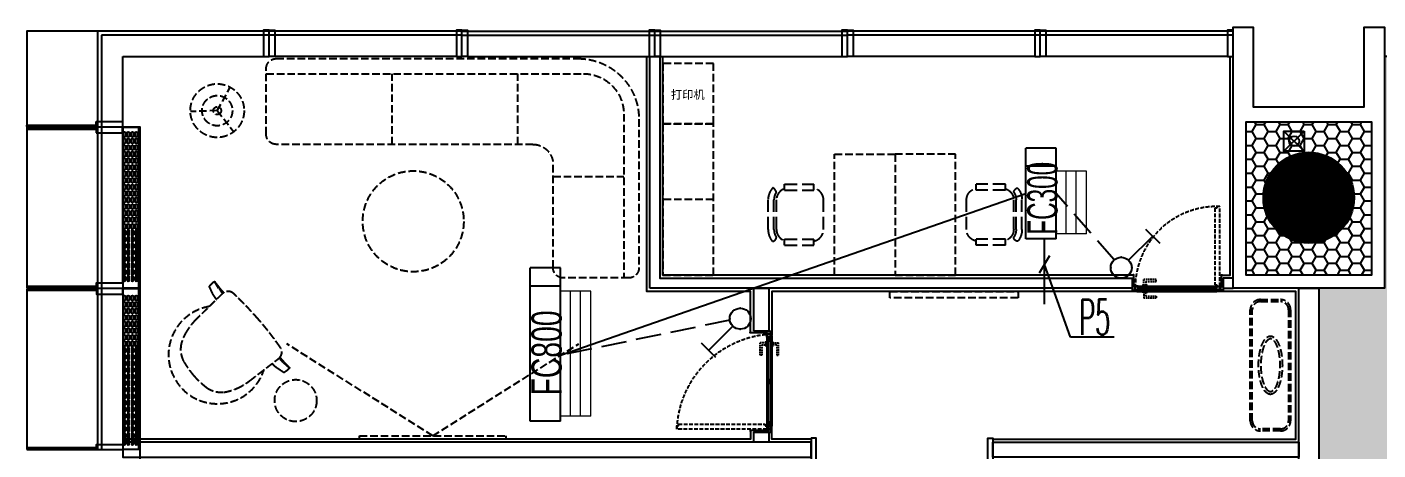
# Model space of a CAD drawing. Extents: x -284868 to 304789, y -137694 to 137894.
# Drawn here: x -79657 to -66272, y -68988 to -64796 of the extents above; entities that cross this region are included whole.
import ezdxf
from ezdxf.enums import TextEntityAlignment as Align

# ---------------------------------------------------------------- set-up
doc = ezdxf.new("R2010")
doc.units = 0
doc.linetypes.add('DASH', pattern=[0.35, 0.25, -0.1])
doc.linetypes.add('DASHED', pattern=[0.75, 0.5, -0.25])
doc.layers.get('0').update_dxf_attribs({"linetype": 'CONTINUOUS'})
for name, color, linetype in [('0-墙', 4, 'CONTINUOUS'), ('0-建筑外轮廓', 8, 'CONTINUOUS'), ('0-建筑柱体', 251, 'CONTINUOUS'), ('0-消防栓(给排水)', 9, 'CONTINUOUS'), ('0-窗', 11, 'CONTINUOUS'), ('0-非设计区域', 251, 'CONTINUOUS'), ('EQUIP-照明', 3, 'CONTINUOUS'), ('F-地漏', 8, 'CONTINUOUS'), ('M-EQ-AC', 1, 'CONTINUOUS'), ('P-完成面', 42, 'CONTINUOUS'), ('P-平面家具', 3, 'CONTINUOUS'), ('P-门扇', 6, 'CONTINUOUS'), ('TEXT_照明_回路标注', 41, 'CONTINUOUS'), ('WIRE-照明', 130, 'CONTINUOUS')]:
    doc.layers.add(name, color=color, linetype=linetype)
doc.layers.add('M-D-AC-DF', color=2, linetype='CONTINUOUS', lineweight=20)
doc.styles.add('_TCH_DYN', font='')
doc.styles.add('HZ_e', font='simplex.shx', dxfattribs={"width": 0.8, "bigfont": 'hztxt.shx'})
doc.styles.add('L1', font='haiwenrs.shx', dxfattribs={"width": 0.7, "bigfont": 'haiwenhz.shx'})
doc.styles.get("Standard").update_dxf_attribs({"font": 'GBENOR', "bigfont": 'GBCBIG'})
doc.styles.get('_TCH_DYN').set_extended_font_data('SimSun')

# ---------------------------------------------------------------- blocks, each defined once
blk = doc.blocks.new('_YZH')
at = {"const_width": 0.5}
blk.add_lwpolyline([(-0.25, 0, 1), (0.25, 0, 1)], format="xyb", close=True, dxfattribs=at)
at = {"color": 4}
blk.add_circle((0, 0), 0.5, dxfattribs=at)
blk = doc.blocks.new('sgASGHHHH')
at = {"xscale": 900, "yscale": 900, "zscale": 900}
blk.add_blockref('_YZH', (-108646, -884824), dxfattribs=at)
blk = doc.blocks.new('A$C3B8026B3')
for p, q in [((950, 52205), (950, 54450)), ((950, 54450), (2345, 54450)), ((4255, 54450), (2455, 54450)), ((4365, 54450), (6165, 54450)), ((6275, 54450), (8075, 54450)), ((9985, 54450), (8185, 54450)), ((11895, 54450), (10095, 54450)), ((0, 53755, 0), (0, 53769, 0)), ((0, 53769, 0), (687, 53769, 0)), ((687, 53755, 0), (0, 53755, 0)), ((0, 53743, 0), (0, 53728, 0)), ((687, 53743, 0), (0, 53743, 0)), ((0, 53728, 0), (687, 53728, 0)), ((687, 53749, 0), (687, 53804, 0)), ((687, 53804, 0), (948, 53804, 0)), ((687, 53769, 0), (687, 53755, 0)), ((687, 53749, 0), (687, 53694, 0)), ((948, 53749, 0), (687, 53749, 0)), ((948, 53749, 0), (687, 53749, 0)), ((687, 53728, 0), (687, 53743, 0)), ((687, 53694, 0), (948, 53694, 0)), ((948, 53804, 0), (948, 53749, 0)), ((948, 53694, 0), (948, 53749, 0)), ((950, 52095), (950, 50605))]:
    blk.add_line(p, q)
for points in [[(700, 54700), (0, 54700), (0, 52156)], [(2400, 54700), (700, 54700)], [(700, 54700), (700, 52150)], [(2400, 54662), (738, 54662)], [(738, 54662), (738, 52150)], [(4310, 54700), (2400, 54700)], [(4310, 54662), (2400, 54662)], [(4310, 54700), (6220, 54700)], [(4310, 54662), (6220, 54662)], [(6220, 54700), (8130, 54700)], [(6220, 54662), (8130, 54662)], [(10040, 54700), (8130, 54700)], [(10040, 54662), (8130, 54662)], [(11950, 54700), (10040, 54700)], [(11950, 54662), (10040, 54662)], [(0, 52144), (0, 50556)], [(700, 52150), (700, 50550)], [(738, 52150), (738, 50550)]]:
    blk.add_lwpolyline(points)
for points in [[(2400, 54712), (2345, 54712), (2345, 54450), (2400, 54450)], [(2400, 54712), (2455, 54712), (2455, 54450), (2400, 54450)], [(4310, 54712), (4255, 54712), (4255, 54450), (4310, 54450)], [(4310, 54712), (4365, 54712), (4365, 54450), (4310, 54450)], [(6220, 54712), (6165, 54712), (6165, 54450), (6220, 54450)], [(6220, 54712), (6275, 54712), (6275, 54450), (6220, 54450)], [(8130, 54712), (8075, 54712), (8075, 54450), (8130, 54450)], [(8130, 54712), (8185, 54712), (8185, 54450), (8130, 54450)], [(10040, 54712), (9985, 54712), (9985, 54450), (10040, 54450)], [(10040, 54712), (10095, 54712), (10095, 54450), (10040, 54450)], [(11950, 54712), (11895, 54712), (11895, 54450), (11950, 54450)], [(688, 52150), (688, 52205), (950, 52205), (950, 52150)], [(688, 52150), (688, 52095), (950, 52095), (950, 52150)], [(688, 50550), (688, 50605), (950, 50605), (950, 50550)]]:
    blk.add_lwpolyline(points, close=True)
at = {"elevation": 0}
blk.add_lwpolyline([(688, 52156), (688, 52170), (0, 52170), (0, 52156)], close=True, dxfattribs=at)
for points in [[(0, 52144), (688, 52144), (688, 52129), (0, 52129)], [(0, 50556), (688, 50556), (688, 50570), (0, 50570)]]:
    blk.add_lwpolyline(points, dxfattribs=at)
blk = doc.blocks.new('A$C678165FB')
for p, q in [((-36643, 50506, 0), (-36643, 52099)), ((-36640, 50506, 0), (-36640, 52099)), ((-36643, 48906, 0), (-36643, 50494)), ((-36640, 48906, 0), (-36640, 50494))]:
    blk.add_line(p, q)
blk.add_lwpolyline([(-36802, 52099), (-36631, 52099), (-36631, 47300)])
for points in [[(-36630, 50506), (-36630, 52099), (-36801, 52099), (-36801, 50506)], [(-36630, 48906), (-36630, 50494), (-36801, 50494), (-36801, 48906)]]:
    blk.add_lwpolyline(points, close=True)
for points in [[(-36775, 52040), (-36775, 52010, -1), (-36795, 52010), (-36795, 52040, -0.999999)], [(-36775, 51975), (-36775, 51945, -1), (-36795, 51945), (-36795, 51975, -0.999999)], [(-36736, 52040), (-36736, 52010, -1), (-36756, 52010), (-36756, 52040, -0.999999)], [(-36736, 51975), (-36736, 51945, -1), (-36756, 51945), (-36756, 51975, -0.999999)], [(-36696, 52040), (-36696, 52010, -1), (-36716, 52010), (-36716, 52040, -0.999999)], [(-36696, 51975), (-36696, 51945, -1), (-36716, 51945), (-36716, 51975, -0.999999)], [(-36657, 52040), (-36657, 52010, -1), (-36677, 52010), (-36677, 52040, -0.999999)], [(-36657, 51975), (-36657, 51945, -1), (-36677, 51945), (-36677, 51975, -0.999999)], [(-36775, 51910), (-36775, 51880, -1), (-36795, 51880), (-36795, 51910, -0.999999)], [(-36775, 51845), (-36775, 51815, -1), (-36795, 51815), (-36795, 51845, -0.999999)], [(-36736, 51910), (-36736, 51880, -1), (-36756, 51880), (-36756, 51910, -0.999999)], [(-36736, 51845), (-36736, 51815, -1), (-36756, 51815), (-36756, 51845, -0.999999)], [(-36696, 51910), (-36696, 51880, -1), (-36716, 51880), (-36716, 51910, -0.999999)], [(-36696, 51845), (-36696, 51815, -1), (-36716, 51815), (-36716, 51845, -0.999999)], [(-36657, 51910), (-36657, 51880, -1), (-36677, 51880), (-36677, 51910, -0.999999)], [(-36657, 51845), (-36657, 51815, -1), (-36677, 51815), (-36677, 51845, -0.999999)], [(-36775, 51780), (-36775, 51750, -1), (-36795, 51750), (-36795, 51780, -0.999999)], [(-36775, 51715), (-36775, 51685, -1), (-36795, 51685), (-36795, 51715, -0.999999)], [(-36736, 51780), (-36736, 51750, -1), (-36756, 51750), (-36756, 51780, -0.999999)], [(-36736, 51715), (-36736, 51685, -1), (-36756, 51685), (-36756, 51715, -0.999999)], [(-36696, 51780), (-36696, 51750, -1), (-36716, 51750), (-36716, 51780, -0.999999)], [(-36696, 51715), (-36696, 51685, -1), (-36716, 51685), (-36716, 51715, -0.999999)], [(-36657, 51780), (-36657, 51750, -1), (-36677, 51750), (-36677, 51780, -0.999999)], [(-36657, 51715), (-36657, 51685, -1), (-36677, 51685), (-36677, 51715, -0.999999)], [(-36775, 51650), (-36775, 51620, -1), (-36795, 51620), (-36795, 51650, -0.999999)], [(-36775, 51585), (-36775, 51555, -1), (-36795, 51555), (-36795, 51585, -0.999999)], [(-36736, 51650), (-36736, 51620, -1), (-36756, 51620), (-36756, 51650, -0.999999)], [(-36736, 51585), (-36736, 51555, -1), (-36756, 51555), (-36756, 51585, -0.999999)], [(-36696, 51650), (-36696, 51620, -1), (-36716, 51620), (-36716, 51650, -0.999999)], [(-36696, 51585), (-36696, 51555, -1), (-36716, 51555), (-36716, 51585, -0.999999)], [(-36657, 51650), (-36657, 51620, -1), (-36677, 51620), (-36677, 51650, -0.999999)], [(-36657, 51585), (-36657, 51555, -1), (-36677, 51555), (-36677, 51585, -0.999999)], [(-36775, 51520), (-36775, 51490, -1), (-36795, 51490), (-36795, 51520, -0.999999)], [(-36775, 51455), (-36775, 51425, -1), (-36795, 51425), (-36795, 51455, -0.999999)], [(-36775, 51390), (-36775, 51360, -1), (-36795, 51360), (-36795, 51390, -0.999999)], [(-36736, 51520), (-36736, 51490, -1), (-36756, 51490), (-36756, 51520, -0.999999)], [(-36736, 51455), (-36736, 51425, -1), (-36756, 51425), (-36756, 51455, -0.999999)], [(-36736, 51390), (-36736, 51360, -1), (-36756, 51360), (-36756, 51390, -0.999999)], [(-36696, 51520), (-36696, 51490, -1), (-36716, 51490), (-36716, 51520, -0.999999)], [(-36696, 51455), (-36696, 51425, -1), (-36716, 51425), (-36716, 51455, -0.999999)], [(-36696, 51390), (-36696, 51360, -1), (-36716, 51360), (-36716, 51390, -0.999999)], [(-36657, 51520), (-36657, 51490, -1), (-36677, 51490), (-36677, 51520, -0.999999)], [(-36657, 51455), (-36657, 51425, -1), (-36677, 51425), (-36677, 51455, -0.999999)], [(-36657, 51390), (-36657, 51360, -1), (-36677, 51360), (-36677, 51390, -0.999999)], [(-36775, 51325), (-36775, 51295, -1), (-36795, 51295), (-36795, 51325, -0.999999)], [(-36775, 51260), (-36775, 51230, -1), (-36795, 51230), (-36795, 51260, -0.999999)], [(-36736, 51325), (-36736, 51295, -1), (-36756, 51295), (-36756, 51325, -0.999999)], [(-36736, 51260), (-36736, 51230, -1), (-36756, 51230), (-36756, 51260, -0.999999)], [(-36696, 51325), (-36696, 51295, -1), (-36716, 51295), (-36716, 51325, -0.999999)], [(-36696, 51260), (-36696, 51230, -1), (-36716, 51230), (-36716, 51260, -0.999999)], [(-36657, 51325), (-36657, 51295, -1), (-36677, 51295), (-36677, 51325, -0.999999)], [(-36657, 51260), (-36657, 51230, -1), (-36677, 51230), (-36677, 51260, -0.999999)], [(-36775, 51195), (-36775, 51165, -1), (-36795, 51165), (-36795, 51195, -0.999999)], [(-36775, 51130), (-36775, 51100, -1), (-36795, 51100), (-36795, 51130, -0.999999)], [(-36736, 51195), (-36736, 51165, -1), (-36756, 51165), (-36756, 51195, -0.999999)], [(-36736, 51130), (-36736, 51100, -1), (-36756, 51100), (-36756, 51130, -0.999999)], [(-36696, 51195), (-36696, 51165, -1), (-36716, 51165), (-36716, 51195, -0.999999)], [(-36696, 51130), (-36696, 51100, -1), (-36716, 51100), (-36716, 51130, -0.999999)], [(-36657, 51195), (-36657, 51165, -1), (-36677, 51165), (-36677, 51195, -0.999999)], [(-36657, 51130), (-36657, 51100, -1), (-36677, 51100), (-36677, 51130, -0.999999)], [(-36775, 51035), (-36775, 51065, 1), (-36795, 51065), (-36795, 51035, 0.999999)], [(-36775, 50970), (-36775, 51000, 1), (-36795, 51000), (-36795, 50970, 0.999999)], [(-36736, 51035), (-36736, 51065, 1), (-36756, 51065), (-36756, 51035, 0.999999)], [(-36736, 50970), (-36736, 51000, 1), (-36756, 51000), (-36756, 50970, 0.999999)], [(-36696, 51035), (-36696, 51065, 1), (-36716, 51065), (-36716, 51035, 0.999999)], [(-36696, 50970), (-36696, 51000, 1), (-36716, 51000), (-36716, 50970, 0.999999)], [(-36657, 51035), (-36657, 51065, 1), (-36677, 51065), (-36677, 51035, 0.999999)], [(-36657, 50970), (-36657, 51000, 1), (-36677, 51000), (-36677, 50970, 0.999999)], [(-36775, 50905), (-36775, 50935, 1), (-36795, 50935), (-36795, 50905, 0.999999)], [(-36775, 50840), (-36775, 50870, 1), (-36795, 50870), (-36795, 50840, 0.999999)], [(-36736, 50905), (-36736, 50935, 1), (-36756, 50935), (-36756, 50905, 0.999999)], [(-36736, 50840), (-36736, 50870, 1), (-36756, 50870), (-36756, 50840, 0.999999)], [(-36696, 50905), (-36696, 50935, 1), (-36716, 50935), (-36716, 50905, 0.999999)], [(-36696, 50840), (-36696, 50870, 1), (-36716, 50870), (-36716, 50840, 0.999999)], [(-36657, 50905), (-36657, 50935, 1), (-36677, 50935), (-36677, 50905, 0.999999)], [(-36657, 50840), (-36657, 50870, 1), (-36677, 50870), (-36677, 50840, 0.999999)], [(-36775, 50775), (-36775, 50805, 1), (-36795, 50805), (-36795, 50775, 0.999999)], [(-36775, 50710), (-36775, 50740, 1), (-36795, 50740), (-36795, 50710, 0.999999)], [(-36736, 50775), (-36736, 50805, 1), (-36756, 50805), (-36756, 50775, 0.999999)], [(-36736, 50710), (-36736, 50740, 1), (-36756, 50740), (-36756, 50710, 0.999999)], [(-36696, 50775), (-36696, 50805, 1), (-36716, 50805), (-36716, 50775, 0.999999)], [(-36696, 50710), (-36696, 50740, 1), (-36716, 50740), (-36716, 50710, 0.999999)], [(-36657, 50775), (-36657, 50805, 1), (-36677, 50805), (-36677, 50775, 0.999999)], [(-36657, 50710), (-36657, 50740, 1), (-36677, 50740), (-36677, 50710, 0.999999)], [(-36775, 50645), (-36775, 50675, 1), (-36795, 50675), (-36795, 50645, 0.999999)], [(-36775, 50580), (-36775, 50610, 1), (-36795, 50610), (-36795, 50580, 0.999999)], [(-36736, 50645), (-36736, 50675, 1), (-36756, 50675), (-36756, 50645, 0.999999)], [(-36736, 50580), (-36736, 50610, 1), (-36756, 50610), (-36756, 50580, 0.999999)], [(-36696, 50645), (-36696, 50675, 1), (-36716, 50675), (-36716, 50645, 0.999999)], [(-36696, 50580), (-36696, 50610, 1), (-36716, 50610), (-36716, 50580, 0.999999)], [(-36657, 50645), (-36657, 50675, 1), (-36677, 50675), (-36677, 50645, 0.999999)], [(-36657, 50580), (-36657, 50610, 1), (-36677, 50610), (-36677, 50580, 0.999999)], [(-36775, 50420), (-36775, 50390, -1), (-36795, 50390), (-36795, 50420, -0.999999)], [(-36775, 50355), (-36775, 50325, -1), (-36795, 50325), (-36795, 50355, -0.999999)], [(-36736, 50420), (-36736, 50390, -1), (-36756, 50390), (-36756, 50420, -0.999999)], [(-36736, 50355), (-36736, 50325, -1), (-36756, 50325), (-36756, 50355, -0.999999)], [(-36696, 50420), (-36696, 50390, -1), (-36716, 50390), (-36716, 50420, -0.999999)], [(-36696, 50355), (-36696, 50325, -1), (-36716, 50325), (-36716, 50355, -0.999999)], [(-36657, 50420), (-36657, 50390, -1), (-36677, 50390), (-36677, 50420, -0.999999)], [(-36657, 50355), (-36657, 50325, -1), (-36677, 50325), (-36677, 50355, -0.999999)], [(-36775, 50290), (-36775, 50260, -1), (-36795, 50260), (-36795, 50290, -0.999999)], [(-36775, 50225), (-36775, 50195, -1), (-36795, 50195), (-36795, 50225, -0.999999)], [(-36736, 50290), (-36736, 50260, -1), (-36756, 50260), (-36756, 50290, -0.999999)], [(-36736, 50225), (-36736, 50195, -1), (-36756, 50195), (-36756, 50225, -0.999999)], [(-36696, 50290), (-36696, 50260, -1), (-36716, 50260), (-36716, 50290, -0.999999)], [(-36696, 50225), (-36696, 50195, -1), (-36716, 50195), (-36716, 50225, -0.999999)], [(-36657, 50290), (-36657, 50260, -1), (-36677, 50260), (-36677, 50290, -0.999999)], [(-36657, 50225), (-36657, 50195, -1), (-36677, 50195), (-36677, 50225, -0.999999)], [(-36775, 50160), (-36775, 50130, -1), (-36795, 50130), (-36795, 50160, -0.999999)], [(-36775, 50095), (-36775, 50065, -1), (-36795, 50065), (-36795, 50095, -0.999999)], [(-36736, 50160), (-36736, 50130, -1), (-36756, 50130), (-36756, 50160, -0.999999)], [(-36736, 50095), (-36736, 50065, -1), (-36756, 50065), (-36756, 50095, -0.999999)], [(-36696, 50160), (-36696, 50130, -1), (-36716, 50130), (-36716, 50160, -0.999999)], [(-36696, 50095), (-36696, 50065, -1), (-36716, 50065), (-36716, 50095, -0.999999)], [(-36657, 50160), (-36657, 50130, -1), (-36677, 50130), (-36677, 50160, -0.999999)], [(-36657, 50095), (-36657, 50065, -1), (-36677, 50065), (-36677, 50095, -0.999999)], [(-36775, 50030), (-36775, 50000, -1), (-36795, 50000), (-36795, 50030, -0.999999)], [(-36775, 49965), (-36775, 49935, -1), (-36795, 49935), (-36795, 49965, -0.999999)], [(-36736, 50030), (-36736, 50000, -1), (-36756, 50000), (-36756, 50030, -0.999999)], [(-36736, 49965), (-36736, 49935, -1), (-36756, 49935), (-36756, 49965, -0.999999)], [(-36696, 50030), (-36696, 50000, -1), (-36716, 50000), (-36716, 50030, -0.999999)], [(-36696, 49965), (-36696, 49935, -1), (-36716, 49935), (-36716, 49965, -0.999999)], [(-36657, 50030), (-36657, 50000, -1), (-36677, 50000), (-36677, 50030, -0.999999)], [(-36657, 49965), (-36657, 49935, -1), (-36677, 49935), (-36677, 49965, -0.999999)], [(-36775, 49870), (-36775, 49900, 1), (-36795, 49900), (-36795, 49870, 0.999999)], [(-36775, 49805), (-36775, 49835, 1), (-36795, 49835), (-36795, 49805, 0.999999)], [(-36736, 49870), (-36736, 49900, 1), (-36756, 49900), (-36756, 49870, 0.999999)], [(-36736, 49805), (-36736, 49835, 1), (-36756, 49835), (-36756, 49805, 0.999999)], [(-36696, 49870), (-36696, 49900, 1), (-36716, 49900), (-36716, 49870, 0.999999)], [(-36696, 49805), (-36696, 49835, 1), (-36716, 49835), (-36716, 49805, 0.999999)], [(-36657, 49870), (-36657, 49900, 1), (-36677, 49900), (-36677, 49870, 0.999999)], [(-36657, 49805), (-36657, 49835, 1), (-36677, 49835), (-36677, 49805, 0.999999)], [(-36775, 49740), (-36775, 49770, 1), (-36795, 49770), (-36795, 49740, 0.999999)], [(-36775, 49675), (-36775, 49705, 1), (-36795, 49705), (-36795, 49675, 0.999999)], [(-36736, 49740), (-36736, 49770, 1), (-36756, 49770), (-36756, 49740, 0.999999)], [(-36736, 49675), (-36736, 49705, 1), (-36756, 49705), (-36756, 49675, 0.999999)], [(-36696, 49740), (-36696, 49770, 1), (-36716, 49770), (-36716, 49740, 0.999999)], [(-36696, 49675), (-36696, 49705, 1), (-36716, 49705), (-36716, 49675, 0.999999)], [(-36657, 49740), (-36657, 49770, 1), (-36677, 49770), (-36677, 49740, 0.999999)], [(-36657, 49675), (-36657, 49705, 1), (-36677, 49705), (-36677, 49675, 0.999999)], [(-36775, 49610), (-36775, 49640, 1), (-36795, 49640), (-36795, 49610, 0.999999)], [(-36775, 49545), (-36775, 49575, 1), (-36795, 49575), (-36795, 49545, 0.999999)], [(-36736, 49610), (-36736, 49640, 1), (-36756, 49640), (-36756, 49610, 0.999999)], [(-36736, 49545), (-36736, 49575, 1), (-36756, 49575), (-36756, 49545, 0.999999)], [(-36696, 49610), (-36696, 49640, 1), (-36716, 49640), (-36716, 49610, 0.999999)], [(-36696, 49545), (-36696, 49575, 1), (-36716, 49575), (-36716, 49545, 0.999999)], [(-36657, 49610), (-36657, 49640, 1), (-36677, 49640), (-36677, 49610, 0.999999)], [(-36657, 49545), (-36657, 49575, 1), (-36677, 49575), (-36677, 49545, 0.999999)], [(-36775, 49480), (-36775, 49510, 1), (-36795, 49510), (-36795, 49480, 0.999999)], [(-36775, 49415), (-36775, 49445, 1), (-36795, 49445), (-36795, 49415, 0.999999)], [(-36736, 49480), (-36736, 49510, 1), (-36756, 49510), (-36756, 49480, 0.999999)], [(-36736, 49415), (-36736, 49445, 1), (-36756, 49445), (-36756, 49415, 0.999999)], [(-36696, 49480), (-36696, 49510, 1), (-36716, 49510), (-36716, 49480, 0.999999)], [(-36696, 49415), (-36696, 49445, 1), (-36716, 49445), (-36716, 49415, 0.999999)], [(-36657, 49480), (-36657, 49510, 1), (-36677, 49510), (-36677, 49480, 0.999999)], [(-36657, 49415), (-36657, 49445, 1), (-36677, 49445), (-36677, 49415, 0.999999)], [(-36775, 49350), (-36775, 49380, 1), (-36795, 49380), (-36795, 49350, 0.999999)], [(-36775, 49285), (-36775, 49315, 1), (-36795, 49315), (-36795, 49285, 0.999999)], [(-36775, 49220), (-36775, 49250, 1), (-36795, 49250), (-36795, 49220, 0.999999)], [(-36736, 49350), (-36736, 49380, 1), (-36756, 49380), (-36756, 49350, 0.999999)], [(-36736, 49285), (-36736, 49315, 1), (-36756, 49315), (-36756, 49285, 0.999999)], [(-36736, 49220), (-36736, 49250, 1), (-36756, 49250), (-36756, 49220, 0.999999)], [(-36696, 49350), (-36696, 49380, 1), (-36716, 49380), (-36716, 49350, 0.999999)], [(-36696, 49285), (-36696, 49315, 1), (-36716, 49315), (-36716, 49285, 0.999999)], [(-36696, 49220), (-36696, 49250, 1), (-36716, 49250), (-36716, 49220, 0.999999)], [(-36657, 49350), (-36657, 49380, 1), (-36677, 49380), (-36677, 49350, 0.999999)], [(-36657, 49285), (-36657, 49315, 1), (-36677, 49315), (-36677, 49285, 0.999999)], [(-36657, 49220), (-36657, 49250, 1), (-36677, 49250), (-36677, 49220, 0.999999)], [(-36775, 49155), (-36775, 49185, 1), (-36795, 49185), (-36795, 49155, 0.999999)], [(-36775, 49090), (-36775, 49120, 1), (-36795, 49120), (-36795, 49090, 0.999999)], [(-36736, 49155), (-36736, 49185, 1), (-36756, 49185), (-36756, 49155, 0.999999)], [(-36736, 49090), (-36736, 49120, 1), (-36756, 49120), (-36756, 49090, 0.999999)], [(-36696, 49155), (-36696, 49185, 1), (-36716, 49185), (-36716, 49155, 0.999999)], [(-36696, 49090), (-36696, 49120, 1), (-36716, 49120), (-36716, 49090, 0.999999)], [(-36657, 49155), (-36657, 49185, 1), (-36677, 49185), (-36677, 49155, 0.999999)], [(-36657, 49090), (-36657, 49120, 1), (-36677, 49120), (-36677, 49090, 0.999999)], [(-36775, 49025), (-36775, 49055, 1), (-36795, 49055), (-36795, 49025, 0.999999)], [(-36775, 48960), (-36775, 48990, 1), (-36795, 48990), (-36795, 48960, 0.999999)], [(-36736, 49025), (-36736, 49055, 1), (-36756, 49055), (-36756, 49025, 0.999999)], [(-36736, 48960), (-36736, 48990, 1), (-36756, 48990), (-36756, 48960, 0.999999)], [(-36696, 49025), (-36696, 49055, 1), (-36716, 49055), (-36716, 49025, 0.999999)], [(-36696, 48960), (-36696, 48990, 1), (-36716, 48990), (-36716, 48960, 0.999999)], [(-36657, 49025), (-36657, 49055, 1), (-36677, 49055), (-36677, 49025, 0.999999)], [(-36657, 48960), (-36657, 48990, 1), (-36677, 48990), (-36677, 48960, 0.999999)]]:
    blk.add_lwpolyline(points, format="xyb", close=True)
blk = doc.blocks.new('A$C10332E08')
for p, q in [((250, 0), (0, 250)), ((250, 250), (0, 0))]:
    blk.add_line(p, q)
blk.add_lwpolyline([(0, 250), (250, 250), (250, 0), (0, 0)], close=True)
blk = doc.blocks.new('A$C2AC726D9')
blk.add_circle((10904, 708), 50)
at = {"xscale": 0.8, "yscale": 0.8, "zscale": 0.8, "rotation": 270}
blk.add_blockref('A$C10332E08', (10804, 808), dxfattribs=at)
blk = doc.blocks.new('FZ03')
at = {"color": 8}
for p, q in [((-4, 1), (-4, 3)), ((-4, 3), (0, 3)), ((0, 0), (-4, 1)), ((-3, 7), (3, 7)), ((0, 7), (-3, 5)), ((-3, 3), (-3, 7)), ((0, 5), (-3, 4)), ((0, 7), (3, 5)), ((0, 7), (0, 3)), ((0, 5), (3, 4)), ((0, 3), (4, 3)), ((4, 1), (0, 0)), ((3, 3), (3, 7)), ((4, 3), (4, 1))]:
    blk.add_line(p, q, dxfattribs=at)
blk = doc.blocks.new('A$C79893AB6')
at = {"color": 8, "linetype": 'DASHED', "ltscale": 5}
for points in [[(10, 20), (0, 20), (0, 5), (10, 5)], [(10, 0), (12, 0), (12, 25), (10, 25)], [(13, 0), (15, 0), (15, 25), (13, 25)], [(15, 20), (25, 20), (25, 5), (15, 5)]]:
    blk.add_lwpolyline(points, close=True, dxfattribs=at)
for points in [[(5, 20), (5, 5)], [(12, 18), (13, 18)], [(12, 16), (13, 16)], [(12, 14), (13, 14)], [(12, 10), (13, 10)], [(12, 8), (13, 8)], [(12, 6), (13, 6)], [(20, 20), (20, 5)]]:
    blk.add_lwpolyline(points, dxfattribs=at)
blk = doc.blocks.new('A$C11DE782A')
at = {"color": 8, "linetype": 'DASHED', "ltscale": 30}
for points in [[(825, 63), (721, 63), (721, 82), (844, 82)], [(861, 20), (861, 15), (809, 15), (809, 20)], [(825, 63), (825, 22), (844, 22), (844, 82)], [(825, -83), (721, -83), (721, -102), (844, -102)], [(861, -40), (861, -35), (809, -35), (809, -40)], [(825, -83), (825, -42), (844, -42), (844, -102)]]:
    blk.add_lwpolyline(points, dxfattribs=at)
for points in [[(809, 20, -0.414214), (810, 22), (860, 22, -0.414214), (861, 20)], [(809, -40, 0.414214), (810, -42), (860, -42, 0.414214), (861, -40)]]:
    blk.add_lwpolyline(points, format="xyb", dxfattribs=at)
at = {"layer": 'P-门扇'}
for p, q in [((900, 15), (20, 15)), ((900, -35), (20, -35))]:
    blk.add_line(p, q, dxfattribs=at)
at = {"layer": 'P-门扇', "color": 251}
for p, q in [((915, 12), (20, 12)), ((900, 0), (20, 0)), ((900, -20), (20, -20)), ((930, -32), (20, -32))]:
    blk.add_line(p, q, dxfattribs=at)
at = {"layer": 'P-门扇'}
blk.add_lwpolyline([(5, 15), (20, 15), (20, -35), (-10, -35), (-10, -3), (5, -3)], close=True, dxfattribs=at)
at = {"layer": 'P-门扇', "color": 251}
for points in [[(60, -20), (60, 0), (20, 0), (20, -20)], [(480, -20), (480, 0), (440, 0), (440, -20)], [(900, -20), (900, 0), (860, 0), (860, -20)]]:
    blk.add_lwpolyline(points, close=True, dxfattribs=at)
for points in [[(60, -20), (20, 0)], [(20, -20), (60, 0)], [(480, -20), (440, 0)], [(440, -20), (480, 0)], [(900, -20), (860, 0)], [(860, -20), (900, 0)]]:
    blk.add_lwpolyline(points, dxfattribs=at)
at = {"layer": 'P-门扇'}
for points in [[(900, -35), (900, -35), (930, -35), (930, -3), (915, -3), (915, 15), (900, 15)], [(900, 12), (900, -32)]]:
    blk.add_lwpolyline(points, dxfattribs=at)
at = {"layer": 'P-门扇', "color": 251, "linetype": 'DASH', "ltscale": 150}
blk.add_lwpolyline([(40, -50), (22, -50), (22, -35), (-10, -35), (-10, -925), (22, -925), (22, -910), (40, -910), (40, -50)], dxfattribs=at)
blk.add_lwpolyline([(930, -35, -0.374184), (-10, -925, 3.831979)], format="xyb", dxfattribs=at)
at = {"xscale": -0.7194583547756841, "yscale": 0.7194583547756841, "zscale": 0.7194583547756841}
for p in [(-5, -2), (925, -2)]:
    blk.add_blockref('FZ03', p, dxfattribs=at)
blk.add_blockref('A$C79893AB6', (-25, -35))
blk = doc.blocks.new('A$C340bdad7')
at = {"color": 8, "linetype": 'DASHED', "ltscale": 30}
for points in [[(-724, 5, 0.414214), (-725, 7), (-775, 7, 0.414214), (-776, 5)], [(-724, -55, -0.414214), (-725, -57), (-775, -57, -0.414214), (-776, -55)]]:
    blk.add_lwpolyline(points, format="xyb", dxfattribs=at)
for points in [[(-776, 5), (-776, 0), (-724, 0), (-724, 5)], [(-740, 48), (-740, 7), (-759, 7), (-759, 67)], [(-740, 48), (-636, 48), (-636, 67), (-759, 67)], [(-776, -55), (-776, -50), (-724, -50), (-724, -55)], [(-740, -98), (-740, -57), (-759, -57), (-759, -117)], [(-740, -98), (-636, -98), (-636, -117), (-759, -117)]]:
    blk.add_lwpolyline(points, dxfattribs=at)
at = {"layer": 'P-门扇'}
for p, q in [((-815, 0), (-35, 0)), ((-815, -50), (-35, -50))]:
    blk.add_line(p, q, dxfattribs=at)
at = {"layer": 'P-门扇', "color": 251}
for p, q in [((-845, -3), (-35, -3)), ((-830, -47), (-35, -47)), ((-815, -15), (-35, -15)), ((-815, -35), (-35, -35))]:
    blk.add_line(p, q, dxfattribs=at)
at = {"layer": 'P-门扇', "color": 251, "linetype": 'DASH', "ltscale": 150}
blk.add_lwpolyline([(-845, 0, -0.420056), (-5, 790, 3.831979)], format="xyb", dxfattribs=at)
blk.add_lwpolyline([(-55, 15), (-37, 15), (-37, 0), (-5, 0), (-5, 790), (-37, 790), (-37, 775), (-55, 775), (-55, 15)], dxfattribs=at)
at = {"layer": 'P-门扇'}
for points in [[(-815, 0), (-815, 0), (-845, 0), (-845, -32), (-830, -32), (-830, -50), (-815, -50)], [(-815, -47), (-815, -3)]]:
    blk.add_lwpolyline(points, dxfattribs=at)
at = {"layer": 'P-门扇', "color": 251}
for points in [[(-815, -15), (-815, -35), (-775, -35), (-775, -15)], [(-445, -15), (-445, -35), (-405, -35), (-405, -15)], [(-75, -15), (-75, -35), (-35, -35), (-35, -15)]]:
    blk.add_lwpolyline(points, close=True, dxfattribs=at)
for points in [[(-815, -15), (-775, -35)], [(-775, -15), (-815, -35)], [(-445, -15), (-405, -35)], [(-405, -15), (-445, -35)], [(-75, -15), (-35, -35)], [(-35, -15), (-75, -35)]]:
    blk.add_lwpolyline(points, dxfattribs=at)
at = {"layer": 'P-门扇'}
blk.add_lwpolyline([(-20, -50), (-35, -50), (-35, 0), (-5, 0), (-5, -32), (-20, -32)], close=True, dxfattribs=at)
at = {"rotation": 180}
blk.add_blockref('A$C79893AB6', (10, 0), dxfattribs=at)
at = {"xscale": -0.7194583547756841, "yscale": 0.7194583547756841, "zscale": 0.7194583547756841, "rotation": 180}
for p in [(-840, -33), (-10, -33)]:
    blk.add_blockref('FZ03', p, dxfattribs=at)
blk = doc.blocks.new('A$C6ADB32EF')
at = {"linetype": 'DASH', "ltscale": 500, "extrusion": (9.7216e-06, -4.61158e-06, 1)}
for p, q in [((-453, 302, 0), (-453, 244, 0)), ((-162, 302, 0), (-453, 302, 0)), ((-162, 302, 0), (-162, 244, 0)), ((-548, 146, 0), (-548, -146, 0)), ((-162, 244, 0), (-453, 244, 0)), ((-82, 146, 0), (-82, -146, 0)), ((-58, 146, 0), (-58, -146, 0)), ((0, 146, 0), (0, -146, 0)), ((-162, -244, 0), (-453, -244, 0)), ((-453, -244, 0), (-453, -302, 0)), ((-162, -244, 0), (-162, -302, 0)), ((-162, -302, 0), (-453, -302, 0))]:
    blk.add_line(p, q, dxfattribs=at)
for centre, radius, start, end in [((-432, 146), 117, 100.6177, 180), ((-198, 146), 116, 359.9475, 71.9768), ((-40, 222), 41.8, 93.1903, 179.0444), ((-198, 146), 140, 360, 33.4945), ((-181, 148), 181, 359.2506, 39.8909), ((-432, -146), 117, 180, 259.3822), ((-198, -146), 116, 288.0313, 0.0488), ((-198, -146), 140, 326.5054, 360), ((-7, -201), 77.5, 196.626, 238.7279), ((-168, -150), 168, 315.8401, 1.3797)]:
    blk.add_arc(centre, radius, start, end, dxfattribs=at)
blk = doc.blocks.new('SDGEWTEWTET')
at = {"layer": 'P-平面家具', "linetype": 'DASH', "ltscale": 300}
for p, q in [((29483, 129079, -5144160), (26340, 129079, -5144160)), ((25940, 128679, -5144160), (25940, 127055, -5144160))]:
    blk.add_line(p, q, dxfattribs=at)
at = {"layer": 'P-平面家具', "linetype": 'DASH', "ltscale": 300, "elevation": -5144160}
blk.add_lwpolyline([(26540, 127055, 0.414214), (26640, 127155), (26640, 128179, -0.414214), (26840, 128379), (29383, 128379, 0.414214), (29483, 128479), (29483, 129129, 0.414214), (29383, 129229), (26390, 129229, 0.414214), (25790, 128629), (25790, 127155, 0.414214), (25890, 127055), (26540, 127055)], format="xyb", dxfattribs=at)
for points in [[(26989, 128379), (26989, 129079)], [(28236, 128379), (28236, 129079)], [(26640, 128061), (25940, 128062)]]:
    blk.add_lwpolyline(points, dxfattribs=at)
at = {"layer": 'P-平面家具', "linetype": 'DASH', "ltscale": 300}
blk.add_arc((26340, 128679, -5144160), 400, 90, 180, dxfattribs=at)
blk = doc.blocks.new('qgergwerghwe')
at = {"layer": 'P-平面家具', "linetype": 'DASH', "ltscale": 300}
for p, q in [((418192, 93457), (418237, 93387)), ((418172, 93337), (418172, 93337)), ((418250, 93369), (418274, 93341)), ((418856, 92672), (418832, 92699)), ((418935, 92601), (418872, 92656)), ((418813, 92599), (418813, 92599))]:
    blk.add_line(p, q, dxfattribs=at)
blk.add_circle((418996, 92278), 208, dxfattribs=at)
for centre, radius, start, end in [((418433, 93514), 233, 213.0869, 218.5593), ((418221, 92732), 485, 99.6198, 342.3375), ((419025, 92832), 233, 223.3981, 228.8704)]:
    blk.add_arc(centre, radius, start, end, dxfattribs=at)
for points, knots in [([(418192, 93457), (418190, 93456), (418189, 93455), (418188, 93454), (418186, 93453), (418182, 93451), (418178, 93448), (418174, 93445), (418170, 93442), (418167, 93439), (418163, 93435), (418159, 93432), (418156, 93429), (418152, 93425), (418149, 93422), (418147, 93419), (418144, 93416), (418142, 93414), (418141, 93412), (418139, 93411), (418139, 93410), (418138, 93409), (418138, 93409)], [0.39775262, 0.39775262, 0.39775262, 0.40001533, 0.40227804, 0.40454075, 0.40680346, 0.40906617, 0.41132888, 0.41359159, 0.4158543, 0.41811701, 0.42037972, 0.42264243, 0.42490514, 0.42716785, 0.42943056, 0.43169327, 0.43395598, 0.43621869, 0.4384814, 0.44074411, 0.44300682, 0.44304331, 0.44304331, 0.44304331]), ([(418176, 93329), (418177, 93328), (418178, 93327), (418179, 93325), (418179, 93324), (418181, 93321), (418184, 93318), (418185, 93315), (418187, 93312), (418189, 93310), (418190, 93307), (418194, 93303), (418196, 93299), (418198, 93297), (418200, 93295), (418201, 93293), (418201, 93293)], [0.7314658, 0.7314658, 0.7314658, 0.7417246, 0.7519834, 0.7622423, 0.7725011, 0.7827599, 0.7930188, 0.8032776, 0.8135365, 0.8237953, 0.8340541, 0.844313, 0.8545718, 0.8648306, 0.8750895, 0.8752567, 0.8752567, 0.8752567]), ([(418283, 93348), (418275, 93356), (418272, 93360), (418269, 93363), (418267, 93366), (418264, 93369), (418261, 93372), (418259, 93375), (418257, 93377), (418256, 93379), (418255, 93380), (418253, 93382), (418252, 93383), (418252, 93384), (418251, 93385), (418250, 93386), (418250, 93386), (418249, 93387)], [0, 0, 0, 0.00171191, 0.00366952, 0.00562712, 0.00758472, 0.00954232, 0.01149992, 0.01345752, 0.01541513, 0.01737273, 0.01933033, 0.02128793, 0.02324553, 0.02520313, 0.02716074, 0.02911834, 0.03107594, 0.03107594, 0.03107594]), ([(418201, 93293), (418202, 93292), (418203, 93290), (418204, 93289), (418205, 93288), (418206, 93287), (418207, 93286), (418208, 93284), (418209, 93283), (418210, 93282), (418210, 93281), (418211, 93280), (418212, 93279), (418212, 93279)], [0.8752567, 0.8752567, 0.8752567, 0.8865889, 0.897921, 0.9092531, 0.9205852, 0.9319173, 0.9432494, 0.9545815, 0.9659136, 0.9772457, 0.9885778, 0.9999099, 1, 1, 1]), ([(418774, 92633), (418773, 92635), (418772, 92636), (418771, 92637), (418770, 92638), (418769, 92639), (418767, 92640), (418766, 92641), (418765, 92642), (418764, 92643), (418763, 92644), (418763, 92645), (418762, 92646), (418762, 92646)], [0.8752567, 0.8752567, 0.8752567, 0.8865889, 0.897921, 0.9092531, 0.9205852, 0.9319173, 0.9432494, 0.9545815, 0.9659136, 0.9772457, 0.9885778, 0.9999099, 1, 1, 1]), ([(418806, 92604), (418805, 92605), (418804, 92606), (418803, 92607), (418802, 92608), (418799, 92610), (418796, 92613), (418793, 92615), (418791, 92617), (418789, 92619), (418787, 92621), (418783, 92625), (418780, 92628), (418778, 92630), (418775, 92632), (418774, 92633), (418774, 92633)], [0.7314658, 0.7314658, 0.7314658, 0.7417246, 0.7519834, 0.7622423, 0.7725011, 0.7827599, 0.7930188, 0.8032776, 0.8135365, 0.8237953, 0.8340541, 0.844313, 0.8545718, 0.8648306, 0.8750895, 0.8752567, 0.8752567, 0.8752567]), ([(418840, 92706), (418847, 92698), (418850, 92694), (418853, 92691), (418855, 92688), (418858, 92686), (418861, 92682), (418863, 92679), (418865, 92677), (418866, 92676), (418868, 92674), (418869, 92673), (418870, 92672), (418871, 92671), (418872, 92670), (418873, 92669), (418873, 92668), (418873, 92668)], [0, 0, 0, 0.00171191, 0.00366952, 0.00562712, 0.00758472, 0.00954232, 0.01149992, 0.01345752, 0.01541513, 0.01737273, 0.01933033, 0.02128793, 0.02324553, 0.02520313, 0.02716074, 0.02911834, 0.03107594, 0.03107594, 0.03107594]), ([(418935, 92601), (418934, 92600), (418933, 92599), (418932, 92598), (418930, 92596), (418928, 92593), (418924, 92589), (418920, 92585), (418917, 92582), (418914, 92579), (418910, 92576), (418906, 92573), (418903, 92570), (418898, 92567), (418894, 92564), (418891, 92562), (418888, 92560), (418885, 92558), (418884, 92557), (418882, 92556), (418881, 92555), (418880, 92555), (418880, 92555)], [0.39775262, 0.39775262, 0.39775262, 0.40001533, 0.40227804, 0.40454075, 0.40680346, 0.40906617, 0.41132888, 0.41359159, 0.4158543, 0.41811701, 0.42037972, 0.42264243, 0.42490514, 0.42716785, 0.42943056, 0.43169327, 0.43395598, 0.43621869, 0.4384814, 0.44074411, 0.44300682, 0.44304331, 0.44304331, 0.44304331])]:
    blk.add_open_spline(points, degree=2, knots=knots, dxfattribs=at)
for points in [[(418193, 93457), (418193, 93457), (418192, 93457), (418192, 93457), (418192, 93457)], [(418202, 93447), (418201, 93448), (418198, 93452), (418194, 93455), (418193, 93457)], [(418193, 93457), (418193, 93457), (418193, 93457)], [(418193, 93457), (418193, 93457), (418193, 93457)], [(418249, 93387), (418226, 93417), (418202, 93447)], [(418138, 93409), (418138, 93409), (418138, 93409)], [(418138, 93409), (418138, 93409), (418138, 93408), (418138, 93408), (418138, 93408)], [(418138, 93408), (418155, 93372), (418172, 93336)], [(418172, 93336), (418172, 93336), (418172, 93336)], [(418172, 93336), (418173, 93334), (418175, 93330), (418176, 93329)], [(418274, 93341), (418272, 93340), (418270, 93338)], [(418380, 93339), (418380, 93340), (418379, 93341), (418378, 93341), (418376, 93343), (418375, 93344), (418373, 93345), (418371, 93347), (418368, 93349), (418365, 93350), (418362, 93352), (418358, 93354), (418354, 93356), (418350, 93357), (418347, 93358), (418344, 93359), (418340, 93360), (418335, 93360), (418332, 93361), (418328, 93361), (418325, 93361), (418321, 93361), (418317, 93360), (418315, 93360), (418313, 93360), (418309, 93359), (418305, 93358), (418302, 93357), (418299, 93356), (418295, 93354), (418292, 93353), (418289, 93352), (418287, 93350), (418284, 93349), (418283, 93348), (418281, 93347), (418280, 93346), (418279, 93345), (418278, 93344), (418277, 93343), (418276, 93343), (418274, 93342), (418274, 93341)], [(418381, 93339), (418381, 93339), (418380, 93339)], [(418627, 93084), (418618, 93093), (418606, 93107), (418598, 93117), (418589, 93126), (418575, 93142), (418556, 93162), (418540, 93180), (418504, 93218), (418467, 93256), (418449, 93273), (418433, 93289), (418421, 93301), (418412, 93309), (418403, 93318), (418390, 93331), (418381, 93339)], [(418066, 93138), (418066, 93138), (418066, 93138)], [(418844, 92805), (418838, 92815), (418827, 92830), (418820, 92840), (418812, 92850), (418803, 92863), (418789, 92882), (418774, 92902), (418742, 92944), (418710, 92985), (418694, 93004), (418677, 93025), (418663, 93041), (418655, 93051), (418647, 93061), (418635, 93074), (418627, 93084)], [(418832, 92699), (418833, 92699), (418834, 92700), (418835, 92701), (418836, 92702), (418837, 92703), (418838, 92704), (418839, 92705), (418840, 92706), (418841, 92708), (418843, 92710), (418845, 92713), (418846, 92715), (418848, 92718), (418850, 92721), (418852, 92725), (418853, 92727), (418854, 92731), (418856, 92735), (418856, 92737), (418857, 92739), (418858, 92743), (418858, 92747), (418859, 92750), (418859, 92753), (418859, 92757), (418859, 92761), (418859, 92765), (418859, 92769), (418858, 92772), (418857, 92776), (418856, 92780), (418855, 92785), (418854, 92788), (418853, 92791), (418851, 92794), (418850, 92797), (418849, 92798), (418848, 92800), (418847, 92802), (418846, 92803), (418845, 92804), (418845, 92805)], [(418845, 92805), (418845, 92805), (418844, 92805)], [(418828, 92695), (418830, 92697), (418832, 92699)], [(418873, 92668), (418900, 92641), (418927, 92613)], [(418602, 92522), (418602, 92522), (418602, 92522)], [(418812, 92599), (418810, 92600), (418807, 92603), (418806, 92604)], [(418813, 92599), (418812, 92599), (418812, 92599)], [(418879, 92555), (418846, 92577), (418813, 92599)], [(418880, 92555), (418880, 92555), (418880, 92555), (418879, 92555), (418879, 92555)], [(418880, 92555), (418880, 92555), (418880, 92555)], [(418927, 92613), (418928, 92612), (418931, 92609), (418934, 92604), (418935, 92602)], [(418935, 92602), (418935, 92602), (418935, 92602)], [(418935, 92602), (418935, 92602), (418935, 92602)], [(418935, 92602), (418935, 92602), (418935, 92602), (418935, 92601), (418935, 92601)]]:
    blk.add_open_spline(points, degree=2, dxfattribs=at)
for points, weights in [([(418270, 93338), (418140, 93210), (418010, 93083)], [1, 0.999998055489, 1]), ([(418010, 93083), (417957, 93031), (417918, 92968)], [1, 0.992638230434, 1]), ([(417918, 92968), (417883, 92913), (417864, 92849)], [1, 0.99030303555, 1]), ([(417864, 92849), (417840, 92754), (417886, 92667)], [1, 0.933902636601, 1]), ([(417886, 92667), (417930, 92593), (417985, 92527)], [1, 0.99637701365, 1]), ([(418540, 92474), (418684, 92585), (418828, 92695)], [1, 0.999998055489, 1]), ([(417985, 92527), (418043, 92463), (418111, 92409)], [1, 0.99637701365, 1]), ([(418111, 92409), (418190, 92352), (418288, 92362)], [1, 0.933902636601, 1]), ([(418288, 92362), (418353, 92372), (418413, 92399)], [1, 0.99030303555, 1]), ([(418413, 92399), (418481, 92429), (418540, 92474)], [1, 0.992638230434, 1])]:
    blk.add_rational_spline(points, weights, degree=2, dxfattribs=at)
blk = doc.blocks.new('EWRW')
at = {"layer": 'P-平面家具', "linetype": 'DASH', "ltscale": 300}
for q in [(419399, 95451), (419004, 95209), (419435, 95008)]:
    blk.add_line((419270, 95218), q, dxfattribs=at)
for radius in [266, 150, 38.6]:
    blk.add_circle((419270, 95218), radius, dxfattribs=at)
blk = doc.blocks.new('vryh')
at = {"layer": 'P-平面家具', "color": 251, "linetype": 'DASH', "ltscale": 300}
for points in [[(1393713, -7782), (1394626, -6336)], [(1393713, -7782), (1394626, -9227)]]:
    blk.add_lwpolyline(points, dxfattribs=at)
at = {"layer": 'P-平面家具', "linetype": 'DASH', "ltscale": 300}
blk.add_lwpolyline([(1393713, -7056), (1393713, -8506), (1393682, -8506), (1393682, -7056)], close=True, dxfattribs=at)
blk = doc.blocks.new('fc300')
at = {"layer": 'M-D-AC-DF'}
for p, q in [((116933, -1223792), (116933, -1223492)), ((117553, -1223792), (117553, -1223492)), ((116933, -1223792), (117553, -1223792))]:
    blk.add_line(p, q, dxfattribs=at)
at = {"layer": 'M-D-AC-DF', "linetype": 'DASH'}
for p, q in [((116933, -1223592), (117553, -1223592)), ((116933, -1223692), (117553, -1223692))]:
    blk.add_line(p, q, dxfattribs=at)
at = {"layer": 'M-EQ-AC'}
for p, q in [((116883, -1223192), (117783, -1223192)), ((116883, -1223492), (116883, -1223192)), ((117603, -1223492), (117603, -1223192)), ((117783, -1223492), (117783, -1223192)), ((116883, -1223492), (117783, -1223492))]:
    blk.add_line(p, q, dxfattribs=at)
at = {"layer": 'M-EQ-AC', "color": 3, "style": 'L1', "width": 0.6}
blk.add_text('FC300', height=300, dxfattribs=at).set_placement((116924, -1223506))
blk = doc.blocks.new('fc800')
at = {"layer": 'M-D-AC-DF'}
for p, q in [((139864, -1239516), (139864, -1239216)), ((141104, -1239516), (141104, -1239216)), ((139864, -1239516), (141104, -1239516))]:
    blk.add_line(p, q, dxfattribs=at)
at = {"layer": 'M-D-AC-DF', "linetype": 'DASH'}
for p, q in [((139864, -1239316), (141104, -1239316)), ((139864, -1239416), (141104, -1239416))]:
    blk.add_line(p, q, dxfattribs=at)
at = {"layer": 'M-EQ-AC'}
for p, q in [((139814, -1239216), (139814, -1238916)), ((139814, -1238916), (141334, -1238916)), ((141154, -1239216), (141154, -1238916)), ((141334, -1239216), (141334, -1238916)), ((139814, -1239216), (141334, -1239216))]:
    blk.add_line(p, q, dxfattribs=at)
at = {"layer": 'M-EQ-AC', "color": 3, "style": 'L1', "width": 0.7}
blk.add_text('FC800', height=300, dxfattribs=at).set_placement((140069, -1239229))
blk = doc.blocks.new('A$C246f5862')
at = {"layer": 'M-EQ-AC', "rotation": 90}
for name, p in [('fc300', (-1225996, -81491)), ('fc800', (-1246631, -106229))]:
    blk.add_blockref(name, p, dxfattribs=at)
blk = doc.blocks.new('$equip$00002327')
for p, q in [((0.147, 0.356), (0.625, 0.833)), ((0.484, 0.975), (0.766, 0.692))]:
    blk.add_line(p, q)
blk.add_circle((0, 0.208), 0.208)
for p in [(0, 0.417), (-0.208, 0.208), (0, 0), (0.208, 0.208)]:
    blk.add_point(p)
at = {"color": 7, "flags": 1}
blk.add_attdef('A', text='', height=0.00002, dxfattribs=at).set_placement((0, 0), align=Align.MIDDLE_CENTER)

msp = doc.modelspace()

# ---------------------------------------------------------------- hatches: boundary and pattern name
at = {"layer": '0-建筑外轮廓'}
h = msp.add_hatch(dxfattribs=at)
h.set_pattern_fill('HONEY', color=251, scale=50)
h.set_pattern_definition([(0, (-160823.17, 679936.08), (119.0625, 68.74075), [79.375, -158.75]), (120, (-160823.17, 679936.08), (-119.062486, 68.7407746), [79.375, -158.75]), (60, (-160823.17, 679936.08), (1.4e-05, 137.4815246), [-158.75, 79.375])])
h.paths.add_polyline_path([(-67577, -65736), (-66337, -65736), (-66337, -67255), (-67577, -67255)])
at = {"layer": '0-非设计区域', "ltscale": 3}
h = msp.add_hatch(dxfattribs=at)
h.set_pattern_fill('ANGLE', color=256, scale=100)
h.set_pattern_definition([(0, (-492507.45, 278012.8), (0, 698.5), [508, -190.5]), (90, (-492507.45, 278012.8), (-698.5, 4e-14), [508, -190.5])])
h.paths.add_polyline_path([(-66857, -67386), (-66857, -75488), (-69157, -75488), (-69157, -94382), (-67357, -94382), (-67357, -95588), (-57757, -95588), (-57757, -99388), (-61307, -99388), (-61307, -99688), (-67357, -99688), (-67357, -103688), (-58357, -103688), (-58357, -106368), (-53057, -106368), (-53057, -117136), (-52207, -117136), (-52207, -118589), (-41206, -118589), (-41206, -65088), (-52207, -65088), (-52207, -67386), (-53707, -67386), (-53707, -65088), (-66207, -65088), (-66207, -67386)])

# ---------------------------------------------------------------- linework, layer by layer
at = {"layer": '0-墙', "ltscale": 3}
for points in [[(-73487, -67386), (-73487, -65088), (-73387, -65088), (-73387, -67286), (-68707, -67286), (-68707, -67386), (-73487, -67386)], [(-72457, -67811), (-72457, -67386), (-72307, -67386), (-72307, -67811), (-72457, -67811)], [(-66857, -75288), (-66657, -75288), (-66657, -75488), (-67307, -75488), (-67307, -75288), (-67057, -75288), (-67057, -67386), (-66857, -67386), (-66857, -75288)]]:
    msp.add_lwpolyline(points, dxfattribs=at)
for points in [[(-67707, -67286), (-67807, -67286), (-67807, -67386), (-67707, -67386)], [(-71887, -68911), (-78707, -68911), (-78707, -69061), (-71887, -69061)], [(-72307, -68811), (-72307, -68911), (-72457, -68911), (-72457, -68811)], [(-70087, -68911), (-67057, -68911), (-67057, -69061), (-70087, -69061)]]:
    msp.add_lwpolyline(points, close=True, dxfattribs=at)
at = {"layer": '0-建筑外轮廓', "color": 42}
for points in [[(-67707, -67386), (-67707, -64796), (-67507, -64796), (-67507, -65586), (-66407, -65586), (-66407, -64796), (-66207, -64796), (-66207, -67386)], [(-67577, -65736), (-66337, -65736), (-66337, -67255), (-67577, -67255)]]:
    msp.add_lwpolyline(points, close=True, dxfattribs=at)
at = {"layer": '0-建筑外轮廓', "color": 251}
msp.add_lwpolyline([(-67577, -67256), (-67577, -65736), (-66337, -65736), (-66337, -67256)], close=True, dxfattribs=at)
at = {"layer": '0-非设计区域', "ltscale": 3}
msp.add_lwpolyline([(-41206, -118589), (-41206, -65088), (-52207, -65088), (-52207, -67386), (-53707, -67386), (-53707, -65088), (-66207, -65088), (-66207, -67386), (-66857, -67386), (-66857, -75488), (-69157, -75488), (-69157, -94382), (-67357, -94382), (-67357, -95588), (-57757, -95588), (-57757, -99388)], dxfattribs=at)
at = {"layer": 'P-完成面'}
for points in [[(-72327, -67826), (-72492, -67826), (-72492, -67821), (-72487, -67821), (-72487, -67416), (-73517, -67416), (-73517, -65088)], [(-68692, -67366), (-68692, -67251), (-68697, -67251), (-68697, -67256), (-73357, -67256), (-73357, -65088)], [(-67822, -67366), (-67822, -67251), (-67817, -67251), (-67817, -67256), (-67737, -67256), (-67737, -65088)], [(-68682, -67401), (-68667, -67401), (-68667, -67416), (-72277, -67416), (-72277, -67851), (-72292, -67851), (-72292, -67836)], [(-70087, -68881), (-67087, -68881), (-67087, -67416), (-67847, -67416), (-67847, -67401), (-67832, -67401)], [(-72327, -68796), (-72492, -68796), (-72492, -68801), (-72487, -68801), (-72487, -68881), (-78707, -68881)], [(-71887, -68881), (-72277, -68881), (-72277, -68771), (-72292, -68771), (-72292, -68786)]]:
    msp.add_lwpolyline(points, dxfattribs=at)
for points in [[(-68682, -67366), (-68707, -67366), (-68707, -67404), (-68682, -67404)], [(-67832, -67366), (-67807, -67366), (-67807, -67404), (-67832, -67404)], [(-72327, -67836), (-72327, -67811), (-72289, -67811), (-72289, -67836)], [(-72327, -68786), (-72327, -68811), (-72289, -68811), (-72289, -68786)]]:
    msp.add_lwpolyline(points, close=True, dxfattribs=at)
for points in [[(-71837, -69089), (-71837, -68873, 0.414214), (-71839, -68871), (-71885, -68871, 0.414214), (-71887, -68873), (-71887, -69129, 0.414214), (-71885, -69131), (-71879, -69131, 0.414214), (-71877, -69129), (-71877, -69121), (-71877, -69121, 0.414214), (-71847, -69091), (-71847, -69091), (-71839, -69091, 0.414214)], [(-70137, -69089), (-70137, -68873, -0.414214), (-70135, -68871), (-70089, -68871, -0.414214), (-70087, -68873), (-70087, -69129, -0.414214), (-70089, -69131), (-70095, -69131, -0.414214), (-70097, -69129), (-70097, -69121), (-70097, -69121, -0.414214), (-70127, -69091), (-70127, -69091), (-70135, -69091, -0.414214)]]:
    msp.add_lwpolyline(points, format="xyb", close=True, dxfattribs=at)
at = {"layer": 'P-平面家具', "linetype": 'DASH', "ltscale": 300}
for points in [[(-72856, -65156), (-73357, -65156), (-73357, -65756), (-72856, -65756), (-72856, -65156)], [(-72856, -66506), (-73357, -66506)]]:
    msp.add_lwpolyline(points, dxfattribs=at)
for points in [[(-72856, -65756), (-73357, -65756), (-73357, -67256), (-72856, -67256)], [(-71056, -67256), (-71656, -67256), (-71656, -66056), (-71056, -66056)], [(-71056, -67256), (-70456, -67256), (-70456, -66056), (-71056, -66056)], [(-71107, -67416), (-69837, -67416), (-69837, -67480), (-71107, -67480)]]:
    msp.add_lwpolyline(points, close=True, dxfattribs=at)
msp.add_lwpolyline([(-67237, -68799), (-67437, -68799, -0.414214), (-67537, -68699), (-67537, -67598, -0.414214), (-67437, -67498), (-67237, -67498, -0.414214), (-67137, -67598), (-67137, -68699, -0.414214)], format="xyb", close=True, dxfattribs=at)
at = {"layer": 'P-平面家具', "color": 251, "linetype": 'DASH', "ltscale": 300}
msp.add_lwpolyline([(-67237, -68779), (-67437, -68779, -0.414214), (-67517, -68699), (-67517, -67598, -0.414214), (-67437, -67518), (-67237, -67518, -0.414214), (-67157, -67598), (-67157, -68699, -0.414214)], format="xyb", close=True, dxfattribs=at)
at = {"layer": 'P-平面家具', "linetype": 'DASH', "ltscale": 300}
msp.add_circle((-75830, -66722, -5144160), 500, dxfattribs=at)
at = {"layer": 'P-平面家具', "color": 251, "linetype": 'DASH', "ltscale": 300}
msp.add_ellipse((-67337, -68148), major_axis=(0, -289), ratio=0.407473, dxfattribs=at)
msp.add_open_spline([(-67337, -68413), (-67335, -68413), (-67334, -68413), (-67332, -68412), (-67331, -68412), (-67328, -68411), (-67327, -68411), (-67324, -68409), (-67322, -68409), (-67319, -68407), (-67318, -68405), (-67314, -68403), (-67313, -68401), (-67309, -68398), (-67307, -68396), (-67303, -68391), (-67300, -68388), (-67295, -68380), (-67292, -68376), (-67287, -68367), (-67284, -68362), (-67279, -68351), (-67277, -68345), (-67272, -68333), (-67270, -68327), (-67265, -68310), (-67262, -68300), (-67257, -68278), (-67254, -68266), (-67250, -68242), (-67249, -68230), (-67246, -68205), (-67245, -68192), (-67244, -68166), (-67244, -68153), (-67244, -68127), (-67244, -68114), (-67246, -68088), (-67248, -68076), (-67251, -68051), (-67253, -68039), (-67257, -68016), (-67260, -68004), (-67266, -67983), (-67269, -67973), (-67276, -67954), (-67279, -67946), (-67286, -67932), (-67289, -67926), (-67295, -67916), (-67298, -67912), (-67304, -67905), (-67306, -67902), (-67311, -67897), (-67314, -67894), (-67318, -67891), (-67320, -67890), (-67323, -67888), (-67325, -67887), (-67328, -67886), (-67329, -67885), (-67332, -67884), (-67334, -67884), (-67336, -67884), (-67338, -67884), (-67340, -67884), (-67342, -67884), (-67345, -67885), (-67346, -67886), (-67349, -67887), (-67351, -67888), (-67355, -67891), (-67357, -67892), (-67360, -67895), (-67362, -67897), (-67366, -67901), (-67368, -67903), (-67373, -67908), (-67375, -67911), (-67380, -67919), (-67383, -67924), (-67388, -67934), (-67391, -67940), (-67397, -67953), (-67399, -67959), (-67404, -67974), (-67407, -67981), (-67411, -67997), (-67413, -68005), (-67418, -68025), (-67420, -68037), (-67424, -68063), (-67426, -68077), (-67428, -68104), (-67429, -68118), (-67430, -68146), (-67430, -68160), (-67429, -68187), (-67428, -68201), (-67425, -68228), (-67423, -68241), (-67419, -68267), (-67416, -68279), (-67411, -68303), (-67407, -68314), (-67401, -68333), (-67398, -68341), (-67391, -68356), (-67388, -68363), (-67382, -68375), (-67379, -68379), (-67373, -68388), (-67370, -68391), (-67365, -68397), (-67363, -68400), (-67358, -68404), (-67356, -68405), (-67352, -68408), (-67351, -68409), (-67347, -68410), (-67346, -68411), (-67343, -68412), (-67342, -68412), (-67339, -68413), (-67338, -68413), (-67337, -68413)], degree=3, knots=[0, 0, 0, 0, 0.062344, 0.062344, 0.124687, 0.124687, 0.187031, 0.187031, 0.249375, 0.249375, 0.311718, 0.311718, 0.374062, 0.374062, 0.436406, 0.436406, 0.529353, 0.529353, 0.622301, 0.622301, 0.715249, 0.715249, 0.808197, 0.808197, 0.901145, 0.901145, 1.04115, 1.04115, 1.181155, 1.181155, 1.321161, 1.321161, 1.461166, 1.461166, 1.601171, 1.601171, 1.741177, 1.741177, 1.881182, 1.881182, 2.021187, 2.021187, 2.161192, 2.161192, 2.301198, 2.301198, 2.441203, 2.441203, 2.547813, 2.547813, 2.654422, 2.654422, 2.741231, 2.741231, 2.828039, 2.828039, 2.899247, 2.899247, 2.970455, 2.970455, 3.041663, 3.041663, 3.112871, 3.112871, 3.184079, 3.184079, 3.255287, 3.255287, 3.326495, 3.326495, 3.397703, 3.397703, 3.468911, 3.468911, 3.540119, 3.540119, 3.611327, 3.611327, 3.682535, 3.682535, 3.786777, 3.786777, 3.89102, 3.89102, 3.995263, 3.995263, 4.099505, 4.099505, 4.203748, 4.203748, 4.35347, 4.35347, 4.503192, 4.503192, 4.652914, 4.652914, 4.802636, 4.802636, 4.952358, 4.952358, 5.10208, 5.10208, 5.251802, 5.251802, 5.401523, 5.401523, 5.526094, 5.526094, 5.650665, 5.650665, 5.751112, 5.751112, 5.851559, 5.851559, 5.933193, 5.933193, 6.014828, 6.014828, 6.082677, 6.082677, 6.150525, 6.150525, 6.218374, 6.218374, 6.283185, 6.283185, 6.283185, 6.283185], dxfattribs=at)
at = {"layer": 'TEXT_照明_回路标注'}
for p, q in [((-69527, -67064), (-69627, -67235)), ((-69319, -67871), (-69577, -67150)), ((-68884, -67871), (-69319, -67871))]:
    msp.add_line(p, q, dxfattribs=at)
at = {"layer": 'WIRE-照明'}
for points in [[(-74372, -68050), (-69761, -66446)], [(-69577, -67542), (-69577, -66896)]]:
    msp.add_lwpolyline(points, dxfattribs=at)
at = {"layer": 'WIRE-照明', "color": 6, "linetype": 'DASH', "ltscale": 1000}
for points in [[(-68884, -67102), (-69461, -66446)], [(-72693, -67702), (-74372, -68050)]]:
    msp.add_lwpolyline(points, dxfattribs=at)

# ---------------------------------------------------------------- block references
at = {"layer": '0-建筑柱体'}
msp.add_blockref('sgASGHHHH', (41689, 818336), dxfattribs=at)
at = {"layer": '0-消防栓(给排水)', "color": 0}
msp.add_blockref('A$C2AC726D9', (-78007, -66636), dxfattribs=at)
at = {"layer": '0-窗'}
msp.add_blockref('A$C3B8026B3', (-79657, -119538), dxfattribs=at)
at = {"layer": 'EQUIP-照明', "xscale": 500, "yscale": 500, "zscale": 500}
msp.add_blockref('$equip$00002327', (-68816, -67286), dxfattribs=at)
at = {"layer": 'EQUIP-照明', "xscale": 500, "yscale": 500, "zscale": 500, "rotation": 180}
msp.add_blockref('$equip$00002327', (-72590, -67583), dxfattribs=at)
at = {"layer": 'F-地漏'}
msp.add_blockref('A$C678165FB', (-41907, -117886), dxfattribs=at)
at = {"layer": 'P-平面家具', "linetype": 'DASH', "ltscale": 300, "xscale": -1}
msp.add_blockref('SDGEWTEWTET', (-47804, -194338), dxfattribs=at)
at = {"layer": 'P-平面家具', "linetype": 'DASH', "ltscale": 300}
for name, p in [('EWRW', (-497042, -160843)), ('qgergwerghwe', (-495991, -160777))]:
    msp.add_blockref(name, p, dxfattribs=at)
for name, p, rotation in [('A$C6ADB32EF', (-72314, -66656, 0), 180.0000000024415), ('vryh', (-83418, -1462562), 90)]:
    msp.add_blockref(name, p, dxfattribs=dict(at, rotation=rotation))
at = {"layer": 'P-平面家具', "linetype": 'DASH', "ltscale": 300, "xscale": -1, "rotation": 180}
msp.add_blockref('A$C6ADB32EF', (-69799, -66656, 0), dxfattribs=at)
at = {"layer": 'P-门扇'}
msp.add_blockref('A$C340bdad7', (-67832, -67366), dxfattribs=at)
at = {"layer": 'P-门扇', "xscale": -1, "rotation": 270}
msp.add_blockref('A$C11DE782A', (-72292, -68771), dxfattribs=at)
at = {"layer": 'WIRE-照明'}
msp.add_blockref('A$C246f5862', (-66957, -102288), dxfattribs=at)

# ---------------------------------------------------------------- texts
at = {"layer": 'P-平面家具', "linetype": 'DASH', "ltscale": 300, "style": '_TCH_DYN'}
msp.add_text('打印机', height=81.7, dxfattribs=at).set_placement((-73277, -65508))
at = {"layer": 'TEXT_照明_回路标注', "style": 'HZ_e', "width": 0.5}
msp.add_text('P5', height=350, dxfattribs=at).set_placement((-69232, -67848, 0))

doc.saveas('drawing.dxf')
